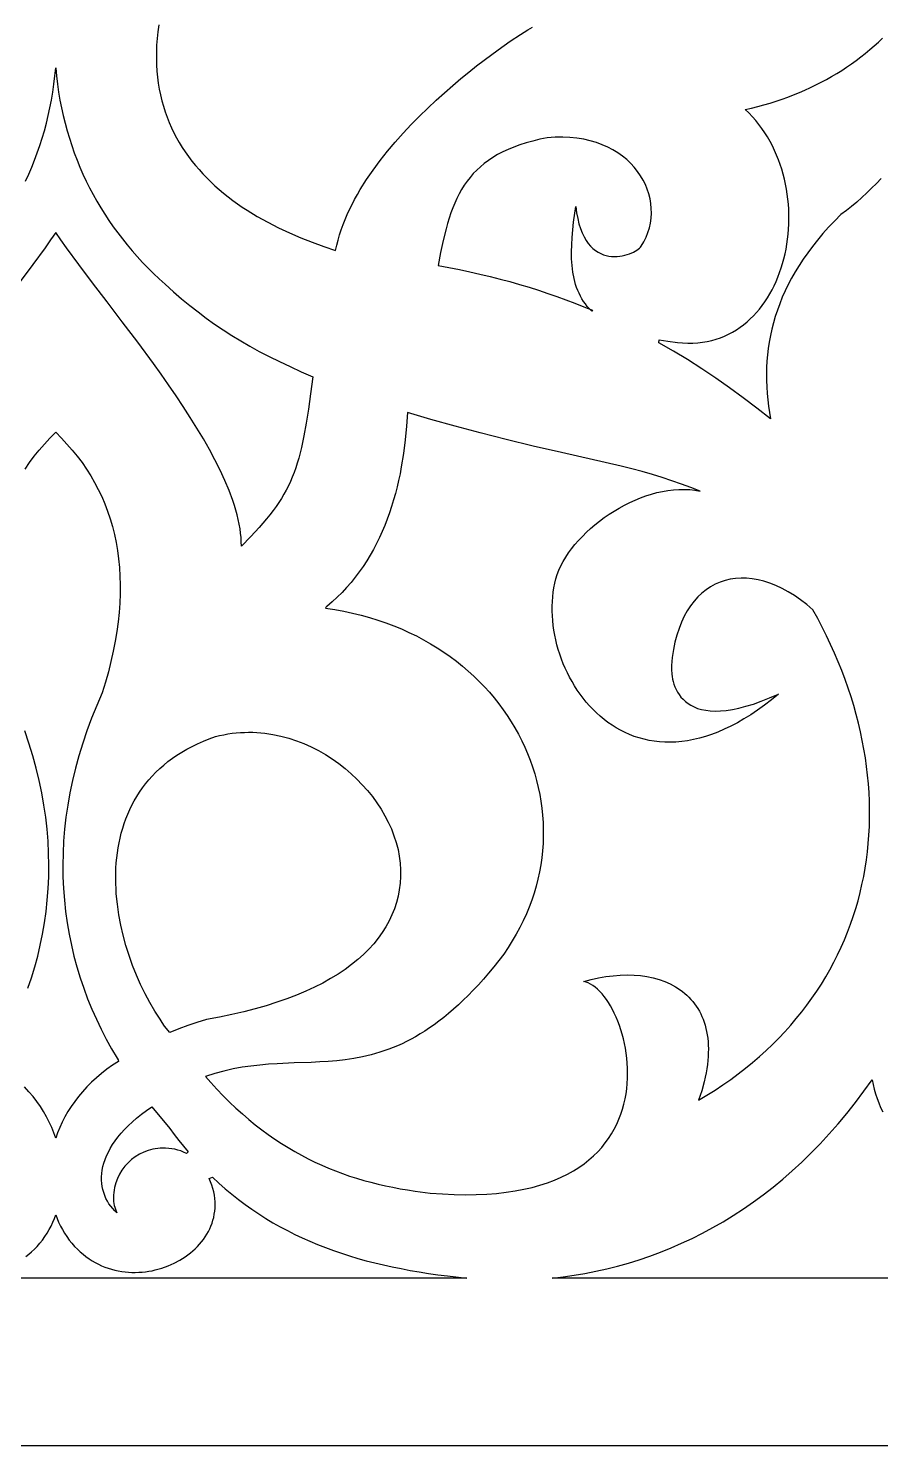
# Model space of a CAD drawing. Extents: x -53 to 63, y 3 to 43.
# Drawn here: x -8.63 to 5.37, y 2.79 to 26.06 of the extents above; entities that cross this region are included whole.
import ezdxf

# ---------------------------------------------------------------- set-up
doc = ezdxf.new("R2010")
doc.units = 0
doc.header["$MEASUREMENT"] = 0
doc.layers.add('LAYER_1', color=18, linetype='CONTINUOUS')

msp = doc.modelspace()

# ---------------------------------------------------------------- linework, layer by layer
at = {"layer": 'LAYER_1'}
for points in [[(-6.487, 26.123), (-6.502, 26.009), (-6.514, 25.897), (-6.521, 25.786), (-6.526, 25.678), (-6.526, 25.571), (-6.523, 25.467), (-6.517, 25.364), (-6.507, 25.263), (-6.494, 25.164), (-6.478, 25.066), (-6.458, 24.971), (-6.435, 24.877), (-6.41, 24.785), (-6.381, 24.694), (-6.349, 24.606), (-6.315, 24.519), (-6.277, 24.434), (-6.237, 24.351), (-6.194, 24.269), (-6.149, 24.189), (-6.101, 24.111), (-6.051, 24.035), (-5.998, 23.96), (-5.942, 23.886), (-5.885, 23.815), (-5.825, 23.745), (-5.763, 23.676), (-5.698, 23.609), (-5.632, 23.544), (-5.564, 23.48), (-5.493, 23.418), (-5.421, 23.358), (-5.347, 23.299), (-5.272, 23.241), (-5.194, 23.185), (-5.115, 23.13), (-5.035, 23.077), (-4.869, 22.976), (-4.698, 22.88), (-4.521, 22.789), (-4.341, 22.705), (-4.156, 22.625), (-3.968, 22.552), (-3.776, 22.483), (-3.582, 22.42), (-3.564, 22.505), (-3.543, 22.589), (-3.519, 22.674), (-3.491, 22.758), (-3.461, 22.842), (-3.428, 22.926), (-3.392, 23.009), (-3.354, 23.093), (-3.313, 23.175), (-3.27, 23.257), (-3.224, 23.339), (-3.177, 23.42), (-3.075, 23.581), (-2.967, 23.739), (-2.851, 23.895), (-2.73, 24.048), (-2.604, 24.197), (-2.474, 24.343), (-2.341, 24.485), (-2.206, 24.622), (-2.069, 24.756), (-1.932, 24.884), (-1.795, 25.008), (-1.659, 25.127), (-1.525, 25.24), (-1.394, 25.347), (-1.267, 25.449), (-1.144, 25.544), (-0.915, 25.714), (-0.714, 25.855), (-0.549, 25.966), (-0.425, 26.043), (-0.351, 26.086)], [(5.373, 23.6), (5.297, 23.519), (5.219, 23.439), (5.139, 23.362), (5.058, 23.287), (4.975, 23.213), (4.89, 23.142), (4.804, 23.073), (4.715, 23.006), (4.612, 22.902), (4.513, 22.798), (4.42, 22.694), (4.332, 22.589), (4.249, 22.485), (4.171, 22.381), (4.097, 22.276), (4.028, 22.172), (3.964, 22.067), (3.904, 21.963), (3.849, 21.858), (3.798, 21.754), (3.751, 21.649), (3.709, 21.544), (3.671, 21.439), (3.636, 21.334), (3.606, 21.229), (3.579, 21.124), (3.556, 21.019), (3.537, 20.914), (3.521, 20.809), (3.509, 20.704), (3.5, 20.599), (3.494, 20.494), (3.492, 20.388), (3.493, 20.283), (3.497, 20.178), (3.504, 20.072), (3.513, 19.967), (3.526, 19.862), (3.541, 19.756), (3.559, 19.651), (3.335, 19.828), (3.111, 19.998), (2.886, 20.164), (2.658, 20.323), (2.429, 20.477), (2.197, 20.625), (1.963, 20.767), (1.725, 20.904), (1.73, 20.948), (1.874, 20.926), (2.03, 20.907), (2.116, 20.899), (2.201, 20.896), (2.283, 20.897), (2.363, 20.902), (2.442, 20.911), (2.518, 20.925), (2.593, 20.941), (2.665, 20.962), (2.736, 20.986), (2.805, 21.013), (2.871, 21.044), (2.936, 21.078), (2.998, 21.116), (3.059, 21.156), (3.117, 21.199), (3.173, 21.246), (3.227, 21.294), (3.28, 21.346), (3.329, 21.4), (3.377, 21.456), (3.423, 21.515), (3.466, 21.576), (3.508, 21.639), (3.547, 21.704), (3.583, 21.771), (3.618, 21.839), (3.65, 21.91), (3.681, 21.982), (3.708, 22.055), (3.734, 22.13), (3.757, 22.206), (3.778, 22.283), (3.797, 22.361), (3.813, 22.44), (3.827, 22.52), (3.839, 22.601), (3.848, 22.683), (3.855, 22.765), (3.859, 22.847), (3.861, 22.929), (3.86, 23.012), (3.857, 23.095), (3.852, 23.178), (3.844, 23.261), (3.834, 23.344), (3.821, 23.426), (3.805, 23.508), (3.787, 23.589), (3.767, 23.67), (3.744, 23.75), (3.718, 23.829), (3.69, 23.907), (3.659, 23.985), (3.625, 24.061), (3.589, 24.135), (3.55, 24.209), (3.509, 24.281), (3.465, 24.351), (3.418, 24.42), (3.368, 24.486), (3.316, 24.551), (3.261, 24.614), (3.203, 24.675), (3.143, 24.734), (3.143, 24.734), (3.247, 24.757), (3.35, 24.782), (3.451, 24.809), (3.551, 24.838), (3.65, 24.869), (3.748, 24.902), (3.844, 24.936), (3.938, 24.972), (4.032, 25.01), (4.124, 25.05), (4.214, 25.092), (4.303, 25.135), (4.391, 25.18), (4.477, 25.226), (4.562, 25.274), (4.645, 25.324), (4.727, 25.375), (4.808, 25.428), (4.887, 25.483), (4.964, 25.538), (5.04, 25.596), (5.115, 25.654), (5.188, 25.715), (5.26, 25.776), (5.33, 25.839), (5.398, 25.903)], [(-8.675, 23.557), (-8.622, 23.671), (-8.572, 23.785), (-8.525, 23.901), (-8.48, 24.019), (-8.439, 24.139), (-8.4, 24.259), (-8.363, 24.382), (-8.33, 24.506), (-8.3, 24.632), (-8.272, 24.759), (-8.247, 24.888), (-8.226, 25.018), (-8.207, 25.15), (-8.191, 25.284), (-8.178, 25.419), (-8.165, 25.284), (-8.149, 25.15), (-8.13, 25.018), (-8.108, 24.888), (-8.083, 24.759), (-8.055, 24.632), (-8.024, 24.506), (-7.991, 24.382), (-7.954, 24.259), (-7.915, 24.139), (-7.873, 24.019), (-7.828, 23.901), (-7.781, 23.785), (-7.731, 23.671), (-7.678, 23.557), (-7.622, 23.446), (-7.564, 23.336), (-7.503, 23.227), (-7.439, 23.12), (-7.373, 23.015), (-7.305, 22.911), (-7.233, 22.808), (-7.159, 22.707), (-7.083, 22.607), (-7.004, 22.509), (-6.923, 22.412), (-6.839, 22.317), (-6.753, 22.223), (-6.664, 22.131), (-6.573, 22.04), (-6.479, 21.95), (-6.383, 21.862), (-6.246, 21.741), (-6.111, 21.626), (-5.976, 21.516), (-5.841, 21.41), (-5.706, 21.308), (-5.569, 21.21), (-5.429, 21.115), (-5.287, 21.024), (-5.141, 20.934), (-4.991, 20.847), (-4.835, 20.761), (-4.674, 20.677), (-4.506, 20.593), (-4.33, 20.51), (-4.147, 20.426), (-3.955, 20.342), (-3.993, 20.064), (-4.029, 19.812), (-4.066, 19.584), (-4.104, 19.375), (-4.144, 19.185), (-4.189, 19.01), (-4.213, 18.927), (-4.238, 18.848), (-4.265, 18.771), (-4.294, 18.697), (-4.325, 18.624), (-4.358, 18.553), (-4.393, 18.484), (-4.431, 18.415), (-4.471, 18.348), (-4.514, 18.281), (-4.56, 18.213), (-4.609, 18.146), (-4.661, 18.078), (-4.716, 18.01), (-4.838, 17.869), (-4.976, 17.72), (-5.13, 17.563), (-5.131, 17.632), (-5.135, 17.703), (-5.142, 17.776), (-5.152, 17.849), (-5.165, 17.924), (-5.181, 17.999), (-5.199, 18.076), (-5.221, 18.154), (-5.244, 18.233), (-5.271, 18.313), (-5.331, 18.475), (-5.4, 18.64), (-5.477, 18.808), (-5.563, 18.979), (-5.655, 19.152), (-5.754, 19.326), (-5.859, 19.502), (-5.969, 19.678), (-6.084, 19.856), (-6.202, 20.033), (-6.324, 20.21), (-6.448, 20.387), (-6.575, 20.563), (-6.83, 20.91), (-7.086, 21.248), (-7.336, 21.576), (-7.576, 21.889), (-7.799, 22.185), (-8.002, 22.46), (-8.094, 22.59), (-8.178, 22.712), (-8.262, 22.59), (-8.354, 22.46), (-8.556, 22.185), (-8.779, 21.889)], [(-8.682, 18.828), (-8.608, 18.935), (-8.531, 19.039), (-8.449, 19.141), (-8.363, 19.24), (-8.273, 19.337), (-8.178, 19.432), (-8.083, 19.337), (-7.993, 19.24), (-7.906, 19.141), (-7.824, 19.039), (-7.746, 18.935), (-7.673, 18.828), (-7.604, 18.719), (-7.539, 18.607), (-7.479, 18.493), (-7.423, 18.377), (-7.372, 18.258), (-7.326, 18.136), (-7.284, 18.012), (-7.247, 17.886), (-7.214, 17.757), (-7.187, 17.625), (-7.164, 17.49), (-7.145, 17.354), (-7.132, 17.214), (-7.123, 17.072), (-7.12, 16.927), (-7.121, 16.779), (-7.128, 16.629), (-7.139, 16.476), (-7.155, 16.321), (-7.177, 16.162), (-7.203, 16.001), (-7.235, 15.837), (-7.272, 15.671), (-7.314, 15.501), (-7.361, 15.329), (-7.414, 15.154), (-7.505, 14.946), (-7.589, 14.739), (-7.666, 14.533), (-7.735, 14.327), (-7.798, 14.122), (-7.854, 13.918), (-7.903, 13.715), (-7.945, 13.513), (-7.981, 13.312), (-8.01, 13.113), (-8.032, 12.914), (-8.048, 12.717), (-8.058, 12.521), (-8.062, 12.327), (-8.059, 12.134), (-8.051, 11.942), (-8.036, 11.753), (-8.016, 11.565), (-7.99, 11.379), (-7.959, 11.194), (-7.921, 11.012), (-7.878, 10.832), (-7.83, 10.653), (-7.777, 10.477), (-7.718, 10.303), (-7.654, 10.132), (-7.585, 9.963), (-7.511, 9.796), (-7.432, 9.631), (-7.349, 9.47), (-7.26, 9.311), (-7.168, 9.154), (-7.152, 9.128), (-7.148, 9.103), (-7.245, 9.039), (-7.337, 8.973), (-7.426, 8.904), (-7.51, 8.833), (-7.589, 8.76), (-7.665, 8.684), (-7.736, 8.606), (-7.803, 8.527), (-7.865, 8.445), (-7.923, 8.363), (-7.977, 8.279), (-8.026, 8.193), (-8.071, 8.106), (-8.111, 8.019), (-8.147, 7.93), (-8.178, 7.841), (-8.209, 7.93), (-8.244, 8.019), (-8.284, 8.106), (-8.328, 8.193), (-8.377, 8.279), (-8.43, 8.363), (-8.488, 8.445), (-8.55, 8.527), (-8.617, 8.606), (-8.689, 8.684)], [(-8.634, 10.303), (-8.575, 10.477), (-8.522, 10.653), (-8.474, 10.832), (-8.431, 11.012), (-8.394, 11.194), (-8.362, 11.379), (-8.336, 11.565), (-8.316, 11.753), (-8.301, 11.942), (-8.293, 12.134), (-8.29, 12.327), (-8.294, 12.521), (-8.304, 12.717), (-8.32, 12.914), (-8.343, 13.113), (-8.372, 13.312), (-8.407, 13.513), (-8.449, 13.715), (-8.498, 13.918), (-8.554, 14.122), (-8.617, 14.327), (-8.686, 14.533)], [(6.781, 5.546), (-0.026, 5.546), (0.153, 5.567), (0.333, 5.592), (0.512, 5.622), (0.691, 5.657), (0.869, 5.696), (1.047, 5.741), (1.224, 5.791), (1.401, 5.845), (1.577, 5.905), (1.752, 5.97), (1.926, 6.04), (2.099, 6.116), (2.271, 6.196), (2.442, 6.282), (2.612, 6.374), (2.78, 6.471), (2.947, 6.573), (3.113, 6.681), (3.277, 6.795), (3.439, 6.914), (3.6, 7.039), (3.759, 7.169), (3.915, 7.306), (4.07, 7.448), (4.223, 7.596), (4.374, 7.75), (4.522, 7.911), (4.668, 8.077), (4.812, 8.249), (4.953, 8.428), (5.092, 8.612), (5.228, 8.803), (5.244, 8.725), (5.262, 8.647), (5.284, 8.57), (5.309, 8.495), (5.337, 8.42), (5.367, 8.347), (5.4, 8.275)], [(-8.671, 5.898), (-8.622, 5.936), (-8.575, 5.976), (-8.528, 6.02), (-8.483, 6.066), (-8.44, 6.116), (-8.397, 6.17), (-8.356, 6.226), (-8.319, 6.283), (-8.283, 6.341), (-8.252, 6.4), (-8.223, 6.461), (-8.199, 6.522), (-8.178, 6.584), (-8.156, 6.522), (-8.131, 6.461), (-8.101, 6.4), (-8.069, 6.341), (-8.033, 6.283), (-7.995, 6.226), (-7.955, 6.17), (-7.912, 6.116), (-7.869, 6.066), (-7.823, 6.02), (-7.777, 5.976), (-7.729, 5.936), (-7.681, 5.898), (-7.631, 5.862), (-7.581, 5.83), (-7.529, 5.8), (-7.477, 5.773), (-7.424, 5.748), (-7.37, 5.727), (-7.316, 5.707), (-7.261, 5.69), (-7.206, 5.676), (-7.151, 5.664), (-7.095, 5.654), (-7.04, 5.647), (-6.984, 5.642), (-6.928, 5.639), (-6.872, 5.638), (-6.816, 5.64), (-6.761, 5.643), (-6.706, 5.649), (-6.651, 5.657), (-6.596, 5.667), (-6.543, 5.679), (-6.437, 5.708), (-6.334, 5.745), (-6.235, 5.788), (-6.141, 5.839), (-6.095, 5.866), (-6.051, 5.896), (-6.008, 5.926), (-5.966, 5.958), (-5.927, 5.992), (-5.888, 6.027), (-5.852, 6.064), (-5.817, 6.101), (-5.784, 6.14), (-5.753, 6.181), (-5.724, 6.222), (-5.697, 6.265), (-5.672, 6.308), (-5.65, 6.353), (-5.63, 6.399), (-5.612, 6.446), (-5.597, 6.494), (-5.584, 6.542), (-5.574, 6.592), (-5.566, 6.642), (-5.562, 6.693), (-5.56, 6.745), (-5.561, 6.798), (-5.565, 6.851), (-5.572, 6.905), (-5.583, 6.96), (-5.596, 7.015), (-5.613, 7.071), (-5.634, 7.127), (-5.657, 7.183), (-5.629, 7.192), (-5.604, 7.202), (-5.5, 7.106), (-5.395, 7.013), (-5.288, 6.923), (-5.179, 6.837), (-5.069, 6.754), (-4.957, 6.675), (-4.844, 6.599), (-4.729, 6.525), (-4.612, 6.455), (-4.494, 6.388), (-4.374, 6.324), (-4.253, 6.263), (-4.13, 6.204), (-4.005, 6.149), (-3.878, 6.096), (-3.749, 6.045), (-3.619, 5.997), (-3.487, 5.952), (-3.352, 5.909), (-3.216, 5.869), (-3.079, 5.83), (-2.939, 5.795), (-2.797, 5.761), (-2.653, 5.729), (-2.508, 5.7), (-2.36, 5.672), (-2.21, 5.647), (-2.058, 5.623), (-1.904, 5.601), (-1.748, 5.581), (-1.429, 5.546), (-8.178, 5.546), (-14.923, 5.546)], [(-53.042, 2.794), (63.41, 2.794)]]:
    msp.add_lwpolyline(points, dxfattribs=at)
for points in [[(0.636, 21.436), (0.622, 21.419), (0.585, 21.458), (0.55, 21.498), (0.518, 21.539), (0.489, 21.582), (0.461, 21.625), (0.437, 21.67), (0.414, 21.715), (0.393, 21.762), (0.375, 21.809), (0.359, 21.858), (0.344, 21.908), (0.332, 21.958), (0.312, 22.062), (0.299, 22.169), (0.292, 22.28), (0.29, 22.395), (0.294, 22.512), (0.301, 22.632), (0.312, 22.755), (0.326, 22.881), (0.361, 23.14), (0.374, 23.037), (0.392, 22.942), (0.413, 22.855), (0.437, 22.776), (0.465, 22.705), (0.496, 22.641), (0.53, 22.583), (0.565, 22.532), (0.603, 22.488), (0.643, 22.449), (0.684, 22.416), (0.727, 22.388), (0.771, 22.366), (0.815, 22.348), (0.86, 22.334), (0.905, 22.325), (0.95, 22.32), (0.995, 22.318), (1.039, 22.319), (1.082, 22.323), (1.124, 22.33), (1.165, 22.339), (1.204, 22.35), (1.241, 22.362), (1.308, 22.391), (1.365, 22.423), (1.388, 22.44), (1.407, 22.456), (1.423, 22.472), (1.435, 22.487), (1.478, 22.56), (1.515, 22.635), (1.545, 22.711), (1.569, 22.789), (1.587, 22.868), (1.598, 22.948), (1.603, 23.028), (1.601, 23.108), (1.594, 23.188), (1.58, 23.267), (1.561, 23.346), (1.535, 23.423), (1.504, 23.499), (1.467, 23.574), (1.424, 23.646), (1.376, 23.716), (1.322, 23.783), (1.263, 23.848), (1.198, 23.909), (1.128, 23.966), (1.052, 24.02), (0.972, 24.07), (0.886, 24.115), (0.795, 24.155), (0.699, 24.19), (0.598, 24.22), (0.492, 24.244), (0.381, 24.262), (0.266, 24.274), (0.146, 24.28), (0.021, 24.278), (-0.108, 24.269), (-0.23, 24.243), (-0.346, 24.214), (-0.456, 24.183), (-0.56, 24.15), (-0.658, 24.114), (-0.751, 24.076), (-0.839, 24.035), (-0.922, 23.992), (-0.999, 23.946), (-1.072, 23.897), (-1.141, 23.847), (-1.206, 23.793), (-1.266, 23.737), (-1.322, 23.679), (-1.375, 23.618), (-1.425, 23.554), (-1.471, 23.488), (-1.513, 23.419), (-1.553, 23.348), (-1.591, 23.273), (-1.626, 23.197), (-1.658, 23.117), (-1.688, 23.035), (-1.717, 22.95), (-1.744, 22.862), (-1.769, 22.772), (-1.815, 22.582), (-1.858, 22.382), (-1.899, 22.171), (-1.723, 22.138), (-1.55, 22.104), (-1.38, 22.068), (-1.212, 22.03), (-1.047, 21.99), (-0.883, 21.949), (-0.723, 21.906), (-0.564, 21.86), (-0.407, 21.814), (-0.253, 21.765), (-0.1, 21.714), (0.051, 21.662), (0.2, 21.608), (0.347, 21.552), (0.492, 21.495)], [(-2.402, 19.756), (-2.417, 19.532), (-2.439, 19.307), (-2.468, 19.084), (-2.504, 18.863), (-2.525, 18.753), (-2.548, 18.643), (-2.573, 18.535), (-2.601, 18.427), (-2.631, 18.321), (-2.663, 18.215), (-2.697, 18.11), (-2.734, 18.007), (-2.774, 17.904), (-2.816, 17.803), (-2.861, 17.704), (-2.909, 17.606), (-2.96, 17.509), (-3.013, 17.414), (-3.07, 17.321), (-3.13, 17.229), (-3.193, 17.14), (-3.259, 17.052), (-3.328, 16.966), (-3.401, 16.883), (-3.477, 16.802), (-3.557, 16.723), (-3.64, 16.646), (-3.727, 16.572), (-3.736, 16.565), (-3.741, 16.558), (-3.747, 16.544), (-3.597, 16.521), (-3.45, 16.495), (-3.306, 16.464), (-3.165, 16.429), (-3.026, 16.391), (-2.891, 16.349), (-2.758, 16.304), (-2.629, 16.255), (-2.502, 16.203), (-2.378, 16.147), (-2.257, 16.088), (-2.14, 16.026), (-2.025, 15.961), (-1.914, 15.893), (-1.806, 15.822), (-1.701, 15.749), (-1.599, 15.672), (-1.5, 15.593), (-1.405, 15.512), (-1.313, 15.428), (-1.224, 15.342), (-1.139, 15.253), (-1.057, 15.163), (-0.978, 15.07), (-0.903, 14.975), (-0.832, 14.878), (-0.763, 14.78), (-0.699, 14.68), (-0.638, 14.578), (-0.581, 14.474), (-0.527, 14.369), (-0.477, 14.263), (-0.43, 14.156), (-0.388, 14.047), (-0.349, 13.937), (-0.314, 13.826), (-0.282, 13.714), (-0.255, 13.601), (-0.231, 13.488), (-0.211, 13.374), (-0.195, 13.259), (-0.184, 13.144), (-0.176, 13.028), (-0.172, 12.912), (-0.172, 12.795), (-0.176, 12.679), (-0.185, 12.562), (-0.197, 12.446), (-0.214, 12.33), (-0.235, 12.213), (-0.26, 12.097), (-0.289, 11.982), (-0.323, 11.867), (-0.361, 11.752), (-0.403, 11.638), (-0.45, 11.525), (-0.501, 11.413), (-0.556, 11.301), (-0.616, 11.191), (-0.681, 11.081), (-0.75, 10.973), (-0.823, 10.866), (-0.901, 10.76), (-0.984, 10.656), (-1.07, 10.553), (-1.155, 10.455), (-1.239, 10.361), (-1.322, 10.272), (-1.405, 10.187), (-1.486, 10.107), (-1.567, 10.03), (-1.648, 9.958), (-1.727, 9.889), (-1.806, 9.825), (-1.885, 9.763), (-1.963, 9.706), (-2.04, 9.652), (-2.116, 9.601), (-2.192, 9.554), (-2.268, 9.509), (-2.343, 9.468), (-2.417, 9.429), (-2.491, 9.393), (-2.565, 9.36), (-2.638, 9.33), (-2.711, 9.302), (-2.856, 9.252), (-2.999, 9.212), (-3.141, 9.178), (-3.283, 9.152), (-3.423, 9.131), (-3.563, 9.115), (-3.703, 9.103), (-3.842, 9.094), (-3.982, 9.087), (-4.261, 9.077), (-4.543, 9.064), (-4.685, 9.055), (-4.829, 9.043), (-4.973, 9.027), (-5.119, 9.006), (-5.267, 8.979), (-5.416, 8.945), (-5.567, 8.904), (-5.721, 8.854), (-5.633, 8.757), (-5.53, 8.645), (-5.427, 8.537), (-5.323, 8.434), (-5.218, 8.335), (-5.113, 8.241), (-5.008, 8.15), (-4.902, 8.063), (-4.795, 7.981), (-4.688, 7.902), (-4.581, 7.827), (-4.473, 7.755), (-4.364, 7.687), (-4.254, 7.623), (-4.144, 7.562), (-4.034, 7.504), (-3.922, 7.449), (-3.81, 7.398), (-3.697, 7.349), (-3.583, 7.304), (-3.469, 7.261), (-3.354, 7.221), (-3.238, 7.184), (-3.121, 7.15), (-3.003, 7.118), (-2.885, 7.088), (-2.765, 7.061), (-2.645, 7.036), (-2.524, 7.013), (-2.402, 6.992), (-2.278, 6.973), (-2.029, 6.941), (-1.828, 6.927), (-1.635, 6.917), (-1.45, 6.914), (-1.272, 6.916), (-1.102, 6.924), (-0.938, 6.936), (-0.782, 6.954), (-0.634, 6.976), (-0.491, 7.003), (-0.356, 7.034), (-0.228, 7.069), (-0.105, 7.109), (0.01, 7.153), (0.12, 7.2), (0.223, 7.251), (0.321, 7.305), (0.412, 7.362), (0.498, 7.423), (0.578, 7.486), (0.653, 7.552), (0.723, 7.62), (0.787, 7.691), (0.846, 7.764), (0.9, 7.838), (0.949, 7.915), (0.994, 7.993), (1.034, 8.073), (1.07, 8.154), (1.101, 8.235), (1.128, 8.318), (1.151, 8.402), (1.171, 8.486), (1.186, 8.571), (1.198, 8.655), (1.206, 8.74), (1.211, 8.825), (1.212, 8.909), (1.211, 8.992), (1.206, 9.076), (1.199, 9.158), (1.188, 9.239), (1.176, 9.319), (1.16, 9.397), (1.143, 9.474), (1.123, 9.55), (1.101, 9.623), (1.077, 9.694), (1.051, 9.763), (1.023, 9.83), (0.994, 9.893), (0.963, 9.955), (0.931, 10.013), (0.898, 10.068), (0.864, 10.119), (0.829, 10.167), (0.793, 10.212), (0.756, 10.252), (0.719, 10.289), (0.681, 10.321), (0.643, 10.349), (0.605, 10.373), (0.567, 10.391), (0.529, 10.405), (0.491, 10.414), (0.614, 10.447), (0.736, 10.474), (0.856, 10.495), (0.975, 10.51), (1.091, 10.52), (1.205, 10.523), (1.317, 10.52), (1.425, 10.511), (1.53, 10.496), (1.632, 10.475), (1.73, 10.447), (1.824, 10.414), (1.913, 10.375), (1.998, 10.329), (2.077, 10.278), (2.115, 10.25), (2.152, 10.22), (2.187, 10.189), (2.22, 10.156), (2.252, 10.122), (2.283, 10.087), (2.312, 10.049), (2.34, 10.011), (2.366, 9.97), (2.39, 9.929), (2.412, 9.885), (2.433, 9.84), (2.452, 9.794), (2.469, 9.746), (2.485, 9.696), (2.498, 9.645), (2.51, 9.593), (2.52, 9.539), (2.527, 9.483), (2.533, 9.426), (2.536, 9.367), (2.538, 9.307), (2.537, 9.245), (2.534, 9.182), (2.529, 9.117), (2.522, 9.051), (2.512, 8.983), (2.501, 8.913), (2.486, 8.842), (2.47, 8.77), (2.429, 8.62), (2.378, 8.464), (2.515, 8.546), (2.648, 8.63), (2.778, 8.717), (2.905, 8.806), (3.028, 8.897), (3.148, 8.99), (3.264, 9.085), (3.377, 9.183), (3.486, 9.282), (3.592, 9.383), (3.695, 9.486), (3.794, 9.59), (3.89, 9.697), (3.982, 9.805), (4.071, 9.915), (4.157, 10.027), (4.239, 10.14), (4.317, 10.255), (4.393, 10.372), (4.465, 10.49), (4.533, 10.609), (4.598, 10.73), (4.66, 10.852), (4.718, 10.976), (4.772, 11.1), (4.824, 11.226), (4.872, 11.354), (4.916, 11.482), (4.957, 11.611), (4.995, 11.742), (5.029, 11.874), (5.06, 12.006), (5.088, 12.14), (5.112, 12.274), (5.133, 12.41), (5.15, 12.546), (5.164, 12.683), (5.174, 12.82), (5.181, 12.959), (5.185, 13.098), (5.185, 13.237), (5.182, 13.377), (5.176, 13.518), (5.166, 13.659), (5.153, 13.801), (5.136, 13.943), (5.116, 14.085), (5.092, 14.228), (5.065, 14.371), (5.035, 14.514), (5.002, 14.658), (4.964, 14.801), (4.924, 14.945), (4.88, 15.088), (4.833, 15.232), (4.782, 15.376), (4.728, 15.519), (4.671, 15.663), (4.61, 15.806), (4.546, 15.949), (4.479, 16.092), (4.408, 16.235), (4.333, 16.377), (4.256, 16.519), (4.154, 16.605), (4.052, 16.683), (3.951, 16.753), (3.849, 16.815), (3.749, 16.869), (3.648, 16.916), (3.549, 16.955), (3.451, 16.986), (3.354, 17.01), (3.259, 17.027), (3.166, 17.036), (3.074, 17.038), (2.984, 17.032), (2.897, 17.019), (2.812, 16.999), (2.73, 16.971), (2.65, 16.937), (2.574, 16.895), (2.501, 16.847), (2.431, 16.792), (2.365, 16.729), (2.303, 16.66), (2.245, 16.584), (2.191, 16.501), (2.141, 16.412), (2.096, 16.316), (2.056, 16.213), (2.02, 16.104), (1.99, 15.988), (1.966, 15.866), (1.946, 15.737), (1.933, 15.603), (1.931, 15.538), (1.936, 15.463), (1.942, 15.423), (1.95, 15.381), (1.96, 15.339), (1.973, 15.296), (1.989, 15.253), (2.008, 15.21), (2.031, 15.167), (2.057, 15.126), (2.088, 15.086), (2.122, 15.048), (2.161, 15.013), (2.204, 14.98), (2.252, 14.95), (2.304, 14.923), (2.362, 14.9), (2.426, 14.882), (2.495, 14.868), (2.57, 14.859), (2.651, 14.855), (2.738, 14.858), (2.832, 14.866), (2.933, 14.882), (3.04, 14.904), (3.155, 14.934), (3.277, 14.971), (3.407, 15.017), (3.544, 15.071), (3.69, 15.135), (3.574, 15.04), (3.459, 14.952), (3.346, 14.87), (3.234, 14.795), (3.123, 14.726), (3.014, 14.663), (2.906, 14.606), (2.8, 14.556), (2.695, 14.511), (2.592, 14.471), (2.49, 14.438), (2.39, 14.409), (2.292, 14.386), (2.195, 14.368), (2.1, 14.355), (2.006, 14.347), (1.914, 14.343), (1.824, 14.344), (1.736, 14.35), (1.649, 14.36), (1.565, 14.374), (1.482, 14.392), (1.401, 14.414), (1.322, 14.44), (1.245, 14.47), (1.17, 14.503), (1.097, 14.54), (1.026, 14.58), (0.957, 14.623), (0.89, 14.669), (0.825, 14.718), (0.762, 14.769), (0.702, 14.824), (0.644, 14.881), (0.588, 14.94), (0.534, 15.001), (0.482, 15.065), (0.433, 15.13), (0.386, 15.198), (0.342, 15.267), (0.3, 15.338), (0.26, 15.41), (0.223, 15.483), (0.188, 15.558), (0.156, 15.633), (0.126, 15.71), (0.099, 15.788), (0.074, 15.866), (0.052, 15.944), (0.033, 16.023), (0.016, 16.103), (0.002, 16.182), (-0.009, 16.261), (-0.017, 16.341), (-0.023, 16.42), (-0.026, 16.498), (-0.026, 16.577), (-0.023, 16.654), (-0.017, 16.731), (-0.008, 16.807), (0.003, 16.881), (0.018, 16.955), (0.035, 17.027), (0.056, 17.098), (0.083, 17.169), (0.116, 17.24), (0.153, 17.311), (0.195, 17.382), (0.242, 17.452), (0.293, 17.521), (0.348, 17.59), (0.406, 17.658), (0.469, 17.724), (0.535, 17.79), (0.604, 17.853), (0.676, 17.915), (0.751, 17.974), (0.828, 18.032), (0.908, 18.087), (0.99, 18.139), (1.074, 18.189), (1.159, 18.236), (1.246, 18.279), (1.334, 18.319), (1.423, 18.356), (1.512, 18.389), (1.603, 18.417), (1.693, 18.442), (1.784, 18.462), (1.874, 18.478), (1.965, 18.489), (2.054, 18.495), (2.143, 18.495), (2.231, 18.491), (2.318, 18.481), (2.403, 18.465), (2.25, 18.525), (2.095, 18.583), (1.939, 18.638), (1.78, 18.691), (1.618, 18.741), (1.452, 18.788), (1.281, 18.833), (1.106, 18.875), (0.126, 19.098), (-0.336, 19.206), (-0.78, 19.314), (-1.208, 19.422), (-1.62, 19.531), (-2.018, 19.642)], [(-6.306, 9.575), (-6.39, 9.684), (-6.43, 9.739), (-6.465, 9.794), (-6.551, 9.929), (-6.633, 10.069), (-6.711, 10.215), (-6.785, 10.365), (-6.853, 10.52), (-6.916, 10.679), (-6.974, 10.841), (-7.026, 11.006), (-7.071, 11.173), (-7.11, 11.341), (-7.142, 11.511), (-7.166, 11.682), (-7.183, 11.853), (-7.188, 11.938), (-7.192, 12.023), (-7.193, 12.108), (-7.192, 12.193), (-7.189, 12.277), (-7.183, 12.361), (-7.175, 12.444), (-7.165, 12.527), (-7.153, 12.609), (-7.138, 12.691), (-7.121, 12.771), (-7.101, 12.851), (-7.078, 12.931), (-7.053, 13.009), (-7.026, 13.086), (-6.995, 13.162), (-6.962, 13.237), (-6.926, 13.311), (-6.888, 13.383), (-6.846, 13.455), (-6.802, 13.524), (-6.754, 13.593), (-6.704, 13.66), (-6.65, 13.725), (-6.594, 13.788), (-6.534, 13.85), (-6.471, 13.911), (-6.405, 13.969), (-6.336, 14.025), (-6.263, 14.08), (-6.187, 14.132), (-6.107, 14.182), (-6.024, 14.23), (-5.938, 14.276), (-5.848, 14.319), (-5.754, 14.361), (-5.657, 14.399), (-5.556, 14.436), (-5.488, 14.453), (-5.419, 14.467), (-5.351, 14.48), (-5.283, 14.49), (-5.214, 14.498), (-5.146, 14.503), (-5.078, 14.506), (-5.011, 14.508), (-4.943, 14.507), (-4.876, 14.504), (-4.809, 14.499), (-4.743, 14.492), (-4.611, 14.472), (-4.481, 14.444), (-4.353, 14.41), (-4.227, 14.368), (-4.103, 14.32), (-3.982, 14.266), (-3.865, 14.206), (-3.75, 14.14), (-3.639, 14.069), (-3.532, 13.993), (-3.428, 13.912), (-3.329, 13.827), (-3.234, 13.738), (-3.144, 13.645), (-3.059, 13.549), (-2.979, 13.45), (-2.905, 13.348), (-2.836, 13.244), (-2.773, 13.137), (-2.717, 13.029), (-2.667, 12.919), (-2.624, 12.808), (-2.587, 12.696), (-2.558, 12.584), (-2.537, 12.471), (-2.523, 12.359), (-2.517, 12.247), (-2.517, 12.137), (-2.524, 12.028), (-2.538, 11.921), (-2.557, 11.815), (-2.584, 11.711), (-2.617, 11.609), (-2.657, 11.508), (-2.703, 11.409), (-2.756, 11.312), (-2.816, 11.217), (-2.882, 11.124), (-2.956, 11.034), (-3.036, 10.945), (-3.123, 10.859), (-3.217, 10.774), (-3.319, 10.693), (-3.427, 10.613), (-3.542, 10.536), (-3.664, 10.462), (-3.794, 10.39), (-3.93, 10.321), (-4.074, 10.255), (-4.225, 10.191), (-4.384, 10.131), (-4.55, 10.073), (-4.723, 10.018), (-4.903, 9.966), (-5.092, 9.918), (-5.287, 9.873), (-5.49, 9.83), (-5.701, 9.792), (-5.862, 9.743), (-6.011, 9.692), (-6.156, 9.637)], [(-6.001, 7.619), (-6.03, 7.591), (-6.078, 7.614), (-6.126, 7.633), (-6.175, 7.648), (-6.224, 7.66), (-6.274, 7.669), (-6.323, 7.675), (-6.373, 7.677), (-6.422, 7.677), (-6.463, 7.676), (-6.504, 7.672), (-6.544, 7.667), (-6.583, 7.66), (-6.66, 7.64), (-6.734, 7.612), (-6.805, 7.578), (-6.871, 7.538), (-6.934, 7.491), (-6.991, 7.439), (-7.044, 7.381), (-7.09, 7.319), (-7.131, 7.252), (-7.166, 7.182), (-7.193, 7.107), (-7.204, 7.069), (-7.213, 7.03), (-7.221, 6.99), (-7.226, 6.949), (-7.229, 6.908), (-7.23, 6.867), (-7.227, 6.802), (-7.217, 6.738), (-7.209, 6.707), (-7.199, 6.676), (-7.187, 6.646), (-7.172, 6.616), (-7.209, 6.651), (-7.243, 6.688), (-7.275, 6.727), (-7.304, 6.767), (-7.33, 6.81), (-7.353, 6.854), (-7.373, 6.9), (-7.39, 6.948), (-7.404, 6.997), (-7.415, 7.047), (-7.422, 7.099), (-7.425, 7.152), (-7.425, 7.206), (-7.421, 7.262), (-7.414, 7.318), (-7.402, 7.376), (-7.386, 7.434), (-7.367, 7.493), (-7.343, 7.553), (-7.314, 7.613), (-7.282, 7.674), (-7.244, 7.736), (-7.202, 7.797), (-7.156, 7.86), (-7.104, 7.922), (-7.048, 7.985), (-6.987, 8.047), (-6.92, 8.11), (-6.849, 8.173), (-6.772, 8.235), (-6.689, 8.297), (-6.601, 8.359), (-6.306, 8), (-6.233, 7.901), (-6.157, 7.805), (-6.08, 7.711)]]:
    msp.add_lwpolyline(points, close=True, dxfattribs=at)

doc.saveas('drawing.dxf')
